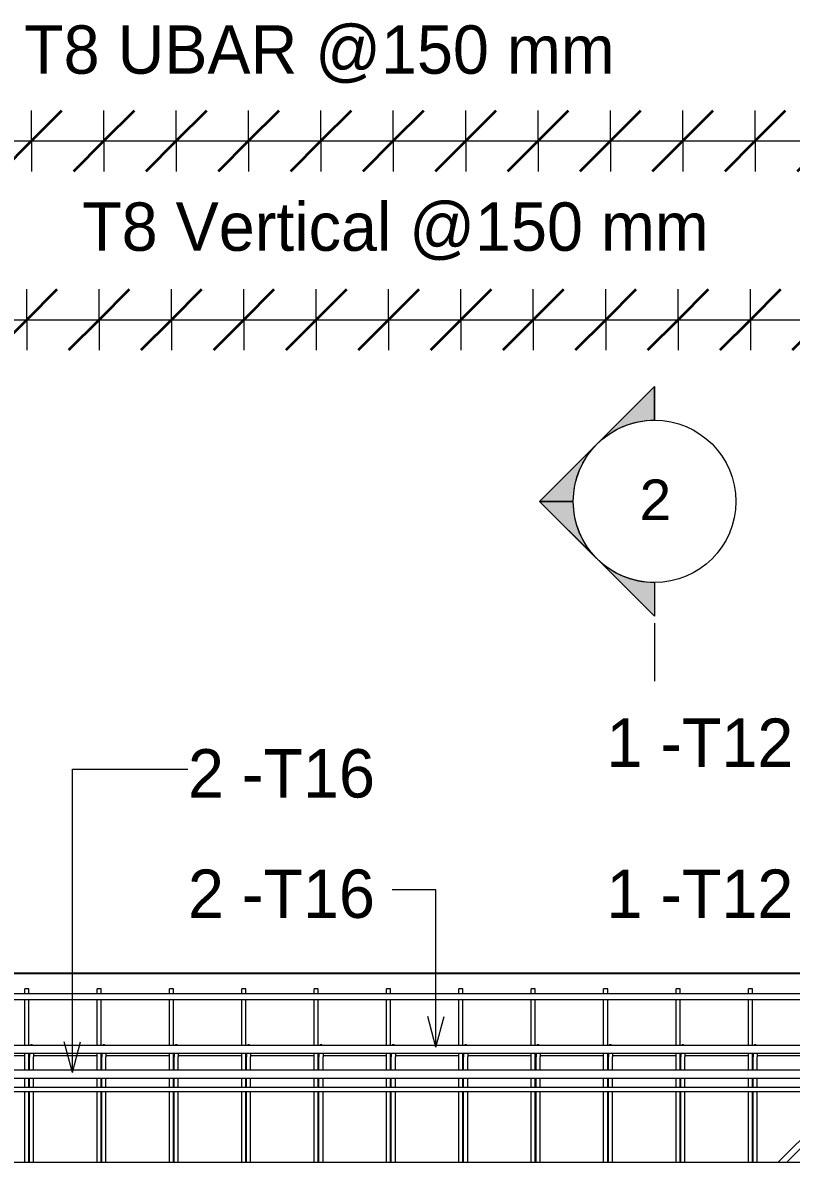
# Model space of a CAD drawing. Header units: millimetres. Extents: x -31655 to -5862, y 2843 to 78926.
# Drawn here: x -29046 to -27533, y 5278 to 7523 of the extents above; entities that cross this region are included whole.
import ezdxf

# ---------------------------------------------------------------- set-up
doc = ezdxf.new("R2010")
doc.units = ezdxf.units.MM
for name, color, linetype, lineweight in [('A-ANNO-DIMS', 211, 'Continuous', 9), ('A-ANNO-DIMS-40', 211, 'Continuous', 9), ('A-WALL', 113, 'Continuous', 25), ('G-ANNO-SYMB', 111, 'Continuous', 9), ('S-RBAR', 171, 'Continuous', 18), ('S-RBAR-IDEN', 171, 'Continuous', 9)]:
    doc.layers.add(name, color=color, linetype=linetype, lineweight=lineweight)
doc.styles.add('Arial', font='arial.ttf', dxfattribs={"height": 80})
doc.styles.add('Nirmala UI', font='Nirmala.ttf', dxfattribs={"height": 95.25})
doc.dimstyles.new('Arc_Length_-_2_5mm_Arial', dxfattribs={"dimscale": 304.8, "dimtxt": 100.546939, "dimasz": 0.393701, "dimexe": 0.19685, "dimexo": 0.0625, "dimgap": 0.229659, "dimtad": 1, "dimdec": 0, "dimzin": 0, "dimdsep": 46, "dimtxsty": 'Nirmala UI', "dimblk1": 'OBLIQUE', "dimblk2": 'OBLIQUE', "dimsah": 1, "dimcen": 0.09, "dimdle": 0.19685, "dimazin": 0, "dimtfac": 1, "dimtdec": 4, "dimtix": 1, "dimtmove": 0, "dimatfit": 3, "dimfxl": 0.19685, "dimfxlon": 1, "dimtvp": 1, "dimtolj": 1, "dimtzin": 0, "dimarcsym": 2})

# ---------------------------------------------------------------- blocks, each defined once
blk = doc.blocks.new('DIMBLOCK68-Elevation Front')
at = {"layer": 'A-ANNO-DIMS-40', "lineweight": 35}
for p, q in [((-29180.5, 6937.9), (-29120.5, 6997.9)), ((-29038, 6937.9), (-28978, 6997.9)), ((-29180.5, 6937.9), (-29240.5, 6877.9)), ((-29038, 6937.9), (-29098, 6877.9))]:
    blk.add_line(p, q, dxfattribs=at)
at = {"layer": 'A-ANNO-DIMS-40'}
for p, q in [((-29180.5, 6937.9), (-29180.5, 6997.9)), ((-29038, 6937.9), (-29038, 6997.9)), ((-29180.5, 6937.9), (-29038, 6937.9)), ((-29180.5, 6937.9), (-29180.5, 6877.9)), ((-29038, 6937.9), (-29038, 6877.9))]:
    blk.add_line(p, q, dxfattribs=at)
blk = doc.blocks.new('_Oblique')
at = {"color": 0, "linetype": 'ByBlock', "lineweight": -2}
blk.add_line((-0.5, -0.5), (0.5, 0.5), dxfattribs=at)
blk = doc.blocks.new('DIMBLOCK69-Elevation Front')
at = {"layer": 'A-ANNO-DIMS-40', "lineweight": 35}
for p, q in [((-29038, 6937.9), (-28978, 6997.9)), ((-28895.5, 6937.9), (-28835.5, 6997.9)), ((-29038, 6937.9), (-29098, 6877.9)), ((-28895.5, 6937.9), (-28955.5, 6877.9))]:
    blk.add_line(p, q, dxfattribs=at)
at = {"layer": 'A-ANNO-DIMS-40'}
for p, q in [((-29038, 6937.9), (-29038, 6997.9)), ((-28895.5, 6937.9), (-28895.5, 6997.9)), ((-29038, 6937.9), (-28895.5, 6937.9)), ((-29038, 6937.9), (-29038, 6877.9)), ((-28895.5, 6937.9), (-28895.5, 6877.9))]:
    blk.add_line(p, q, dxfattribs=at)
blk = doc.blocks.new('DIMBLOCK70-Elevation Front')
at = {"layer": 'A-ANNO-DIMS-40', "lineweight": 35}
for p, q in [((-28895.5, 6937.9), (-28835.5, 6997.9)), ((-28753.1, 6937.9), (-28693.1, 6997.9)), ((-28895.5, 6937.9), (-28955.5, 6877.9)), ((-28753.1, 6937.9), (-28813.1, 6877.9))]:
    blk.add_line(p, q, dxfattribs=at)
at = {"layer": 'A-ANNO-DIMS-40'}
for p, q in [((-28895.5, 6937.9), (-28895.5, 6997.9)), ((-28753.1, 6937.9), (-28753.1, 6997.9)), ((-28895.5, 6937.9), (-28753.1, 6937.9)), ((-28895.5, 6937.9), (-28895.5, 6877.9)), ((-28753.1, 6937.9), (-28753.1, 6877.9))]:
    blk.add_line(p, q, dxfattribs=at)
blk = doc.blocks.new('DIMBLOCK71-Elevation Front')
at = {"layer": 'A-ANNO-DIMS-40', "lineweight": 35}
for p, q in [((-28753.1, 6937.9), (-28693.1, 6997.9)), ((-28610.6, 6937.9), (-28550.6, 6997.9)), ((-28753.1, 6937.9), (-28813.1, 6877.9)), ((-28610.6, 6937.9), (-28670.6, 6877.9))]:
    blk.add_line(p, q, dxfattribs=at)
at = {"layer": 'A-ANNO-DIMS-40'}
for p, q in [((-28753.1, 6937.9), (-28753.1, 6997.9)), ((-28610.6, 6937.9), (-28610.6, 6997.9)), ((-28753.1, 6937.9), (-28610.6, 6937.9)), ((-28753.1, 6937.9), (-28753.1, 6877.9)), ((-28610.6, 6937.9), (-28610.6, 6877.9))]:
    blk.add_line(p, q, dxfattribs=at)
blk = doc.blocks.new('DIMBLOCK72-Elevation Front')
at = {"layer": 'A-ANNO-DIMS-40', "lineweight": 35}
for p, q in [((-28610.6, 6937.9), (-28550.6, 6997.9)), ((-28468.1, 6937.9), (-28408.1, 6997.9)), ((-28610.6, 6937.9), (-28670.6, 6877.9)), ((-28468.1, 6937.9), (-28528.1, 6877.9))]:
    blk.add_line(p, q, dxfattribs=at)
at = {"layer": 'A-ANNO-DIMS-40'}
for p, q in [((-28610.6, 6937.9), (-28610.6, 6997.9)), ((-28468.1, 6937.9), (-28468.1, 6997.9)), ((-28610.6, 6937.9), (-28468.1, 6937.9)), ((-28610.6, 6937.9), (-28610.6, 6877.9)), ((-28468.1, 6937.9), (-28468.1, 6877.9))]:
    blk.add_line(p, q, dxfattribs=at)
blk = doc.blocks.new('DIMBLOCK73-Elevation Front')
at = {"layer": 'A-ANNO-DIMS-40', "lineweight": 35}
for p, q in [((-28468.1, 6937.9), (-28408.1, 6997.9)), ((-28325.6, 6937.9), (-28265.6, 6997.9)), ((-28468.1, 6937.9), (-28528.1, 6877.9)), ((-28325.6, 6937.9), (-28385.6, 6877.9))]:
    blk.add_line(p, q, dxfattribs=at)
at = {"layer": 'A-ANNO-DIMS-40'}
for p, q in [((-28468.1, 6937.9), (-28468.1, 6997.9)), ((-28325.6, 6937.9), (-28325.6, 6997.9)), ((-28468.1, 6937.9), (-28325.6, 6937.9)), ((-28468.1, 6937.9), (-28468.1, 6877.9)), ((-28325.6, 6937.9), (-28325.6, 6877.9))]:
    blk.add_line(p, q, dxfattribs=at)
blk = doc.blocks.new('DIMBLOCK74-Elevation Front')
at = {"layer": 'A-ANNO-DIMS-40', "lineweight": 35}
for p, q in [((-28325.6, 6937.9), (-28265.6, 6997.9)), ((-28183.2, 6937.9), (-28123.2, 6997.9)), ((-28325.6, 6937.9), (-28385.6, 6877.9)), ((-28183.2, 6937.9), (-28243.2, 6877.9))]:
    blk.add_line(p, q, dxfattribs=at)
at = {"layer": 'A-ANNO-DIMS-40'}
for p, q in [((-28325.6, 6937.9), (-28325.6, 6997.9)), ((-28183.2, 6937.9), (-28183.2, 6997.9)), ((-28325.6, 6937.9), (-28183.2, 6937.9)), ((-28325.6, 6937.9), (-28325.6, 6877.9)), ((-28183.2, 6937.9), (-28183.2, 6877.9))]:
    blk.add_line(p, q, dxfattribs=at)
blk = doc.blocks.new('DIMBLOCK75-Elevation Front')
at = {"layer": 'A-ANNO-DIMS-40', "lineweight": 35}
for p, q in [((-28183.2, 6937.9), (-28123.2, 6997.9)), ((-28040.7, 6937.9), (-27980.7, 6997.9)), ((-28183.2, 6937.9), (-28243.2, 6877.9)), ((-28040.7, 6937.9), (-28100.7, 6877.9))]:
    blk.add_line(p, q, dxfattribs=at)
at = {"layer": 'A-ANNO-DIMS-40'}
for p, q in [((-28183.2, 6937.9), (-28183.2, 6997.9)), ((-28040.7, 6937.9), (-28040.7, 6997.9)), ((-28183.2, 6937.9), (-28040.7, 6937.9)), ((-28183.2, 6937.9), (-28183.2, 6877.9)), ((-28040.7, 6937.9), (-28040.7, 6877.9))]:
    blk.add_line(p, q, dxfattribs=at)
blk = doc.blocks.new('DIMBLOCK76-Elevation Front')
at = {"layer": 'A-ANNO-DIMS-40', "lineweight": 35}
for p, q in [((-28040.7, 6937.9), (-27980.7, 6997.9)), ((-27898.2, 6937.9), (-27838.2, 6997.9)), ((-28040.7, 6937.9), (-28100.7, 6877.9)), ((-27898.2, 6937.9), (-27958.2, 6877.9))]:
    blk.add_line(p, q, dxfattribs=at)
at = {"layer": 'A-ANNO-DIMS-40'}
for p, q in [((-28040.7, 6937.9), (-28040.7, 6997.9)), ((-27898.2, 6937.9), (-27898.2, 6997.9)), ((-28040.7, 6937.9), (-27898.2, 6937.9)), ((-28040.7, 6937.9), (-28040.7, 6877.9)), ((-27898.2, 6937.9), (-27898.2, 6877.9))]:
    blk.add_line(p, q, dxfattribs=at)
blk = doc.blocks.new('DIMBLOCK77-Elevation Front')
at = {"layer": 'A-ANNO-DIMS-40', "lineweight": 35}
for p, q in [((-27898.2, 6937.9), (-27838.2, 6997.9)), ((-27755.7, 6937.9), (-27695.7, 6997.9)), ((-27898.2, 6937.9), (-27958.2, 6877.9)), ((-27755.7, 6937.9), (-27815.7, 6877.9))]:
    blk.add_line(p, q, dxfattribs=at)
at = {"layer": 'A-ANNO-DIMS-40'}
for p, q in [((-27898.2, 6937.9), (-27898.2, 6997.9)), ((-27755.7, 6937.9), (-27755.7, 6997.9)), ((-27898.2, 6937.9), (-27755.7, 6937.9)), ((-27898.2, 6937.9), (-27898.2, 6877.9)), ((-27755.7, 6937.9), (-27755.7, 6877.9))]:
    blk.add_line(p, q, dxfattribs=at)
blk = doc.blocks.new('DIMBLOCK78-Elevation Front')
at = {"layer": 'A-ANNO-DIMS-40', "lineweight": 35}
for p, q in [((-27755.7, 6937.9), (-27695.7, 6997.9)), ((-27613.3, 6937.9), (-27553.3, 6997.9)), ((-27755.7, 6937.9), (-27815.7, 6877.9)), ((-27613.3, 6937.9), (-27673.3, 6877.9))]:
    blk.add_line(p, q, dxfattribs=at)
at = {"layer": 'A-ANNO-DIMS-40'}
for p, q in [((-27755.7, 6937.9), (-27755.7, 6997.9)), ((-27613.3, 6937.9), (-27613.3, 6997.9)), ((-27755.7, 6937.9), (-27613.3, 6937.9)), ((-27755.7, 6937.9), (-27755.7, 6877.9)), ((-27613.3, 6937.9), (-27613.3, 6877.9))]:
    blk.add_line(p, q, dxfattribs=at)
blk = doc.blocks.new('DIMBLOCK79-Elevation Front')
at = {"layer": 'A-ANNO-DIMS-40', "lineweight": 35}
for p, q in [((-27613.3, 6937.9), (-27553.3, 6997.9)), ((-27470.8, 6937.9), (-27410.8, 6997.9)), ((-27613.3, 6937.9), (-27673.3, 6877.9)), ((-27470.8, 6937.9), (-27530.8, 6877.9))]:
    blk.add_line(p, q, dxfattribs=at)
at = {"layer": 'A-ANNO-DIMS-40'}
for p, q in [((-27613.3, 6937.9), (-27613.3, 6997.9)), ((-27470.8, 6937.9), (-27470.8, 6997.9)), ((-27613.3, 6937.9), (-27470.8, 6937.9)), ((-27613.3, 6937.9), (-27613.3, 6877.9)), ((-27470.8, 6937.9), (-27470.8, 6877.9))]:
    blk.add_line(p, q, dxfattribs=at)
blk = doc.blocks.new('DIMBLOCK82-Elevation Front')
at = {"layer": 'A-ANNO-DIMS-40', "lineweight": 35}
for p, q in [((-29750.4, 6937.9), (-29690.4, 6997.9)), ((-29607.9, 6937.9), (-29547.9, 6997.9)), ((-29465.4, 6937.9), (-29405.4, 6997.9)), ((-29323, 6937.9), (-29263, 6997.9)), ((-29180.5, 6937.9), (-29120.5, 6997.9)), ((-29038, 6937.9), (-28978, 6997.9)), ((-28895.5, 6937.9), (-28835.5, 6997.9)), ((-28753.1, 6937.9), (-28693.1, 6997.9)), ((-28610.6, 6937.9), (-28550.6, 6997.9)), ((-28468.1, 6937.9), (-28408.1, 6997.9)), ((-28325.6, 6937.9), (-28265.6, 6997.9)), ((-28183.2, 6937.9), (-28123.2, 6997.9)), ((-28040.7, 6937.9), (-27980.7, 6997.9)), ((-27898.2, 6937.9), (-27838.2, 6997.9)), ((-27755.7, 6937.9), (-27695.7, 6997.9)), ((-27613.3, 6937.9), (-27553.3, 6997.9)), ((-27470.8, 6937.9), (-27410.8, 6997.9)), ((-27328.3, 6937.9), (-27268.3, 6997.9)), ((-27185.8, 6937.9), (-27125.8, 6997.9)), ((-29750.4, 6937.9), (-29810.4, 6877.9)), ((-29607.9, 6937.9), (-29667.9, 6877.9)), ((-29465.4, 6937.9), (-29525.4, 6877.9)), ((-29323, 6937.9), (-29383, 6877.9)), ((-29180.5, 6937.9), (-29240.5, 6877.9)), ((-29038, 6937.9), (-29098, 6877.9)), ((-28895.5, 6937.9), (-28955.5, 6877.9)), ((-28753.1, 6937.9), (-28813.1, 6877.9)), ((-28610.6, 6937.9), (-28670.6, 6877.9)), ((-28468.1, 6937.9), (-28528.1, 6877.9)), ((-28325.6, 6937.9), (-28385.6, 6877.9)), ((-28183.2, 6937.9), (-28243.2, 6877.9)), ((-28040.7, 6937.9), (-28100.7, 6877.9)), ((-27898.2, 6937.9), (-27958.2, 6877.9)), ((-27755.7, 6937.9), (-27815.7, 6877.9)), ((-27613.3, 6937.9), (-27673.3, 6877.9)), ((-27470.8, 6937.9), (-27530.8, 6877.9)), ((-27328.3, 6937.9), (-27388.3, 6877.9)), ((-27185.8, 6937.9), (-27245.8, 6877.9))]:
    blk.add_line(p, q, dxfattribs=at)
at = {"layer": 'A-ANNO-DIMS-40'}
for p, q in [((-29750.4, 6937.9), (-29750.4, 6997.9)), ((-29607.9, 6937.9), (-29607.9, 6997.9)), ((-29465.4, 6937.9), (-29465.4, 6997.9)), ((-29323, 6937.9), (-29323, 6997.9)), ((-29180.5, 6937.9), (-29180.5, 6997.9)), ((-29038, 6937.9), (-29038, 6997.9)), ((-28895.5, 6937.9), (-28895.5, 6997.9)), ((-28753.1, 6937.9), (-28753.1, 6997.9)), ((-28610.6, 6937.9), (-28610.6, 6997.9)), ((-28468.1, 6937.9), (-28468.1, 6997.9)), ((-28325.6, 6937.9), (-28325.6, 6997.9)), ((-28183.2, 6937.9), (-28183.2, 6997.9)), ((-28040.7, 6937.9), (-28040.7, 6997.9)), ((-27898.2, 6937.9), (-27898.2, 6997.9)), ((-27755.7, 6937.9), (-27755.7, 6997.9)), ((-27613.3, 6937.9), (-27613.3, 6997.9)), ((-27470.8, 6937.9), (-27470.8, 6997.9)), ((-27328.3, 6937.9), (-27328.3, 6997.9)), ((-27185.8, 6937.9), (-27185.8, 6997.9)), ((-29810.4, 6937.9), (-27125.8, 6937.9)), ((-29810.4, 6937.9), (-29607.9, 6937.9)), ((-29750.4, 6937.9), (-29750.4, 6877.9)), ((-29607.9, 6937.9), (-29465.4, 6937.9)), ((-29607.9, 6937.9), (-29607.9, 6877.9)), ((-29465.4, 6937.9), (-29323, 6937.9)), ((-29465.4, 6937.9), (-29465.4, 6877.9)), ((-29323, 6937.9), (-29180.5, 6937.9)), ((-29323, 6937.9), (-29323, 6877.9)), ((-29180.5, 6937.9), (-29038, 6937.9)), ((-29180.5, 6937.9), (-29180.5, 6877.9)), ((-29038, 6937.9), (-28895.5, 6937.9)), ((-29038, 6937.9), (-29038, 6877.9)), ((-28895.5, 6937.9), (-28753.1, 6937.9)), ((-28895.5, 6937.9), (-28895.5, 6877.9)), ((-28753.1, 6937.9), (-28610.6, 6937.9)), ((-28753.1, 6937.9), (-28753.1, 6877.9)), ((-28610.6, 6937.9), (-28468.1, 6937.9)), ((-28610.6, 6937.9), (-28610.6, 6877.9)), ((-28468.1, 6937.9), (-28325.6, 6937.9)), ((-28468.1, 6937.9), (-28468.1, 6877.9)), ((-28325.6, 6937.9), (-28183.2, 6937.9)), ((-28325.6, 6937.9), (-28325.6, 6877.9)), ((-28183.2, 6937.9), (-28040.7, 6937.9)), ((-28183.2, 6937.9), (-28183.2, 6877.9)), ((-28040.7, 6937.9), (-27898.2, 6937.9)), ((-28040.7, 6937.9), (-28040.7, 6877.9)), ((-27898.2, 6937.9), (-27755.7, 6937.9)), ((-27898.2, 6937.9), (-27898.2, 6877.9)), ((-27755.7, 6937.9), (-27613.3, 6937.9)), ((-27755.7, 6937.9), (-27755.7, 6877.9)), ((-27613.3, 6937.9), (-27470.8, 6937.9)), ((-27613.3, 6937.9), (-27613.3, 6877.9)), ((-27470.8, 6937.9), (-27328.3, 6937.9)), ((-27470.8, 6937.9), (-27470.8, 6877.9)), ((-27328.3, 6937.9), (-27125.8, 6937.9)), ((-27328.3, 6937.9), (-27328.3, 6877.9)), ((-27185.8, 6937.9), (-27185.8, 6877.9))]:
    blk.add_line(p, q, dxfattribs=at)
blk = doc.blocks.new('_None')
blk = doc.blocks.new('DIMBLOCK107-Elevation Front')
at = {"layer": 'A-ANNO-DIMS-40', "lineweight": 35}
for p, q in [((-29171, 7290), (-29111, 7350)), ((-29028.6, 7290), (-28968.6, 7350)), ((-29171, 7290), (-29231, 7230)), ((-29028.6, 7290), (-29088.6, 7230))]:
    blk.add_line(p, q, dxfattribs=at)
at = {"layer": 'A-ANNO-DIMS-40'}
for p, q in [((-29171, 7290), (-29171, 7350)), ((-29028.6, 7290), (-29028.6, 7350)), ((-29171, 7290), (-29028.6, 7290)), ((-29171, 7290), (-29171, 7230)), ((-29028.6, 7290), (-29028.6, 7230))]:
    blk.add_line(p, q, dxfattribs=at)
blk = doc.blocks.new('DIMBLOCK108-Elevation Front')
at = {"layer": 'A-ANNO-DIMS-40', "lineweight": 35}
for p, q in [((-29028.6, 7290), (-28968.6, 7350)), ((-28886.1, 7290), (-28826.1, 7350)), ((-29028.6, 7290), (-29088.6, 7230)), ((-28886.1, 7290), (-28946.1, 7230))]:
    blk.add_line(p, q, dxfattribs=at)
at = {"layer": 'A-ANNO-DIMS-40'}
for p, q in [((-29028.6, 7290), (-29028.6, 7350)), ((-28886.1, 7290), (-28886.1, 7350)), ((-29028.6, 7290), (-28886.1, 7290)), ((-29028.6, 7290), (-29028.6, 7230)), ((-28886.1, 7290), (-28886.1, 7230))]:
    blk.add_line(p, q, dxfattribs=at)
blk = doc.blocks.new('DIMBLOCK109-Elevation Front')
at = {"layer": 'A-ANNO-DIMS-40', "lineweight": 35}
for p, q in [((-28886.1, 7290), (-28826.1, 7350)), ((-28743.6, 7290), (-28683.6, 7350)), ((-28886.1, 7290), (-28946.1, 7230)), ((-28743.6, 7290), (-28803.6, 7230))]:
    blk.add_line(p, q, dxfattribs=at)
at = {"layer": 'A-ANNO-DIMS-40'}
for p, q in [((-28886.1, 7290), (-28886.1, 7350)), ((-28743.6, 7290), (-28743.6, 7350)), ((-28886.1, 7290), (-28743.6, 7290)), ((-28886.1, 7290), (-28886.1, 7230)), ((-28743.6, 7290), (-28743.6, 7230))]:
    blk.add_line(p, q, dxfattribs=at)
blk = doc.blocks.new('DIMBLOCK110-Elevation Front')
at = {"layer": 'A-ANNO-DIMS-40', "lineweight": 35}
for p, q in [((-28743.6, 7290), (-28683.6, 7350)), ((-28601.2, 7290), (-28541.2, 7350)), ((-28743.6, 7290), (-28803.6, 7230)), ((-28601.2, 7290), (-28661.2, 7230))]:
    blk.add_line(p, q, dxfattribs=at)
at = {"layer": 'A-ANNO-DIMS-40'}
for p, q in [((-28743.6, 7290), (-28743.6, 7350)), ((-28601.2, 7290), (-28601.2, 7350)), ((-28743.6, 7290), (-28601.2, 7290)), ((-28743.6, 7290), (-28743.6, 7230)), ((-28601.2, 7290), (-28601.2, 7230))]:
    blk.add_line(p, q, dxfattribs=at)
blk = doc.blocks.new('DIMBLOCK111-Elevation Front')
at = {"layer": 'A-ANNO-DIMS-40', "lineweight": 35}
for p, q in [((-28601.2, 7290), (-28541.2, 7350)), ((-28458.7, 7290), (-28398.7, 7350)), ((-28601.2, 7290), (-28661.2, 7230)), ((-28458.7, 7290), (-28518.7, 7230))]:
    blk.add_line(p, q, dxfattribs=at)
at = {"layer": 'A-ANNO-DIMS-40'}
for p, q in [((-28601.2, 7290), (-28601.2, 7350)), ((-28458.7, 7290), (-28458.7, 7350)), ((-28601.2, 7290), (-28458.7, 7290)), ((-28601.2, 7290), (-28601.2, 7230)), ((-28458.7, 7290), (-28458.7, 7230))]:
    blk.add_line(p, q, dxfattribs=at)
blk = doc.blocks.new('DIMBLOCK112-Elevation Front')
at = {"layer": 'A-ANNO-DIMS-40', "lineweight": 35}
for p, q in [((-28458.7, 7290), (-28398.7, 7350)), ((-28316.3, 7290), (-28256.3, 7350)), ((-28458.7, 7290), (-28518.7, 7230)), ((-28316.3, 7290), (-28376.3, 7230))]:
    blk.add_line(p, q, dxfattribs=at)
at = {"layer": 'A-ANNO-DIMS-40'}
for p, q in [((-28458.7, 7290), (-28458.7, 7350)), ((-28316.3, 7290), (-28316.3, 7350)), ((-28458.7, 7290), (-28316.3, 7290)), ((-28458.7, 7290), (-28458.7, 7230)), ((-28316.3, 7290), (-28316.3, 7230))]:
    blk.add_line(p, q, dxfattribs=at)
blk = doc.blocks.new('DIMBLOCK113-Elevation Front')
at = {"layer": 'A-ANNO-DIMS-40', "lineweight": 35}
for p, q in [((-28316.3, 7290), (-28256.3, 7350)), ((-28173.8, 7290), (-28113.8, 7350)), ((-28316.3, 7290), (-28376.3, 7230)), ((-28173.8, 7290), (-28233.8, 7230))]:
    blk.add_line(p, q, dxfattribs=at)
at = {"layer": 'A-ANNO-DIMS-40'}
for p, q in [((-28316.3, 7290), (-28316.3, 7350)), ((-28173.8, 7290), (-28173.8, 7350)), ((-28316.3, 7290), (-28173.8, 7290)), ((-28316.3, 7290), (-28316.3, 7230)), ((-28173.8, 7290), (-28173.8, 7230))]:
    blk.add_line(p, q, dxfattribs=at)
blk = doc.blocks.new('DIMBLOCK114-Elevation Front')
at = {"layer": 'A-ANNO-DIMS-40', "lineweight": 35}
for p, q in [((-28173.8, 7290), (-28113.8, 7350)), ((-28031.3, 7290), (-27971.3, 7350)), ((-28173.8, 7290), (-28233.8, 7230)), ((-28031.3, 7290), (-28091.3, 7230))]:
    blk.add_line(p, q, dxfattribs=at)
at = {"layer": 'A-ANNO-DIMS-40'}
for p, q in [((-28173.8, 7290), (-28173.8, 7350)), ((-28031.3, 7290), (-28031.3, 7350)), ((-28173.8, 7290), (-28031.3, 7290)), ((-28173.8, 7290), (-28173.8, 7230)), ((-28031.3, 7290), (-28031.3, 7230))]:
    blk.add_line(p, q, dxfattribs=at)
blk = doc.blocks.new('DIMBLOCK115-Elevation Front')
at = {"layer": 'A-ANNO-DIMS-40', "lineweight": 35}
for p, q in [((-28031.3, 7290), (-27971.3, 7350)), ((-27888.9, 7290), (-27828.9, 7350)), ((-28031.3, 7290), (-28091.3, 7230)), ((-27888.9, 7290), (-27948.9, 7230))]:
    blk.add_line(p, q, dxfattribs=at)
at = {"layer": 'A-ANNO-DIMS-40'}
for p, q in [((-28031.3, 7290), (-28031.3, 7350)), ((-27888.9, 7290), (-27888.9, 7350)), ((-28031.3, 7290), (-27888.9, 7290)), ((-28031.3, 7290), (-28031.3, 7230)), ((-27888.9, 7290), (-27888.9, 7230))]:
    blk.add_line(p, q, dxfattribs=at)
blk = doc.blocks.new('DIMBLOCK116-Elevation Front')
at = {"layer": 'A-ANNO-DIMS-40', "lineweight": 35}
for p, q in [((-27888.9, 7290), (-27828.9, 7350)), ((-27746.4, 7290), (-27686.4, 7350)), ((-27888.9, 7290), (-27948.9, 7230)), ((-27746.4, 7290), (-27806.4, 7230))]:
    blk.add_line(p, q, dxfattribs=at)
at = {"layer": 'A-ANNO-DIMS-40'}
for p, q in [((-27888.9, 7290), (-27888.9, 7350)), ((-27746.4, 7290), (-27746.4, 7350)), ((-27888.9, 7290), (-27746.4, 7290)), ((-27888.9, 7290), (-27888.9, 7230)), ((-27746.4, 7290), (-27746.4, 7230))]:
    blk.add_line(p, q, dxfattribs=at)
blk = doc.blocks.new('DIMBLOCK117-Elevation Front')
at = {"layer": 'A-ANNO-DIMS-40', "lineweight": 35}
for p, q in [((-27746.4, 7290), (-27686.4, 7350)), ((-27603.9, 7290), (-27543.9, 7350)), ((-27746.4, 7290), (-27806.4, 7230)), ((-27603.9, 7290), (-27663.9, 7230))]:
    blk.add_line(p, q, dxfattribs=at)
at = {"layer": 'A-ANNO-DIMS-40'}
for p, q in [((-27746.4, 7290), (-27746.4, 7350)), ((-27603.9, 7290), (-27603.9, 7350)), ((-27746.4, 7290), (-27603.9, 7290)), ((-27746.4, 7290), (-27746.4, 7230)), ((-27603.9, 7290), (-27603.9, 7230))]:
    blk.add_line(p, q, dxfattribs=at)
blk = doc.blocks.new('DIMBLOCK118-Elevation Front')
at = {"layer": 'A-ANNO-DIMS-40', "lineweight": 35}
for p, q in [((-27603.9, 7290), (-27543.9, 7350)), ((-27461.5, 7290), (-27401.5, 7350)), ((-27603.9, 7290), (-27663.9, 7230)), ((-27461.5, 7290), (-27521.5, 7230))]:
    blk.add_line(p, q, dxfattribs=at)
at = {"layer": 'A-ANNO-DIMS-40'}
for p, q in [((-27603.9, 7290), (-27603.9, 7350)), ((-27461.5, 7290), (-27461.5, 7350)), ((-27603.9, 7290), (-27461.5, 7290)), ((-27603.9, 7290), (-27603.9, 7230)), ((-27461.5, 7290), (-27461.5, 7230))]:
    blk.add_line(p, q, dxfattribs=at)
blk = doc.blocks.new('DIMBLOCK121-Elevation Front')
at = {"layer": 'A-ANNO-DIMS-40', "lineweight": 35}
for p, q in [((-29740.9, 7290), (-29680.9, 7350)), ((-29598.4, 7290), (-29538.4, 7350)), ((-29455.9, 7290), (-29395.9, 7350)), ((-29313.5, 7290), (-29253.5, 7350)), ((-29171, 7290), (-29111, 7350)), ((-29028.6, 7290), (-28968.6, 7350)), ((-28886.1, 7290), (-28826.1, 7350)), ((-28743.6, 7290), (-28683.6, 7350)), ((-28601.2, 7290), (-28541.2, 7350)), ((-28458.7, 7290), (-28398.7, 7350)), ((-28316.3, 7290), (-28256.3, 7350)), ((-28173.8, 7290), (-28113.8, 7350)), ((-28031.3, 7290), (-27971.3, 7350)), ((-27888.9, 7290), (-27828.9, 7350)), ((-27746.4, 7290), (-27686.4, 7350)), ((-27603.9, 7290), (-27543.9, 7350)), ((-27461.5, 7290), (-27401.5, 7350)), ((-27319, 7290), (-27259, 7350)), ((-27176.6, 7290), (-27116.6, 7350)), ((-29740.9, 7290), (-29800.9, 7230)), ((-29598.4, 7290), (-29658.4, 7230)), ((-29455.9, 7290), (-29515.9, 7230)), ((-29313.5, 7290), (-29373.5, 7230)), ((-29171, 7290), (-29231, 7230)), ((-29028.6, 7290), (-29088.6, 7230)), ((-28886.1, 7290), (-28946.1, 7230)), ((-28743.6, 7290), (-28803.6, 7230)), ((-28601.2, 7290), (-28661.2, 7230)), ((-28458.7, 7290), (-28518.7, 7230)), ((-28316.3, 7290), (-28376.3, 7230)), ((-28173.8, 7290), (-28233.8, 7230)), ((-28031.3, 7290), (-28091.3, 7230)), ((-27888.9, 7290), (-27948.9, 7230)), ((-27746.4, 7290), (-27806.4, 7230)), ((-27603.9, 7290), (-27663.9, 7230)), ((-27461.5, 7290), (-27521.5, 7230)), ((-27319, 7290), (-27379, 7230)), ((-27176.6, 7290), (-27236.6, 7230))]:
    blk.add_line(p, q, dxfattribs=at)
at = {"layer": 'A-ANNO-DIMS-40'}
for p, q in [((-29740.9, 7290), (-29740.9, 7350)), ((-29598.4, 7290), (-29598.4, 7350)), ((-29455.9, 7290), (-29455.9, 7350)), ((-29313.5, 7290), (-29313.5, 7350)), ((-29171, 7290), (-29171, 7350)), ((-29028.6, 7290), (-29028.6, 7350)), ((-28886.1, 7290), (-28886.1, 7350)), ((-28743.6, 7290), (-28743.6, 7350)), ((-28601.2, 7290), (-28601.2, 7350)), ((-28458.7, 7290), (-28458.7, 7350)), ((-28316.3, 7290), (-28316.3, 7350)), ((-28173.8, 7290), (-28173.8, 7350)), ((-28031.3, 7290), (-28031.3, 7350)), ((-27888.9, 7290), (-27888.9, 7350)), ((-27746.4, 7290), (-27746.4, 7350)), ((-27603.9, 7290), (-27603.9, 7350)), ((-27461.5, 7290), (-27461.5, 7350)), ((-27319, 7290), (-27319, 7350)), ((-27176.6, 7290), (-27176.6, 7350)), ((-29800.9, 7290), (-27116.6, 7290)), ((-29800.9, 7290), (-29598.4, 7290)), ((-29740.9, 7290), (-29740.9, 7230)), ((-29598.4, 7290), (-29455.9, 7290)), ((-29598.4, 7290), (-29598.4, 7230)), ((-29455.9, 7290), (-29313.5, 7290)), ((-29455.9, 7290), (-29455.9, 7230)), ((-29313.5, 7290), (-29171, 7290)), ((-29313.5, 7290), (-29313.5, 7230)), ((-29171, 7290), (-29028.6, 7290)), ((-29171, 7290), (-29171, 7230)), ((-29028.6, 7290), (-28886.1, 7290)), ((-29028.6, 7290), (-29028.6, 7230)), ((-28886.1, 7290), (-28743.6, 7290)), ((-28886.1, 7290), (-28886.1, 7230)), ((-28743.6, 7290), (-28601.2, 7290)), ((-28743.6, 7290), (-28743.6, 7230)), ((-28601.2, 7290), (-28458.7, 7290)), ((-28601.2, 7290), (-28601.2, 7230)), ((-28458.7, 7290), (-28316.3, 7290)), ((-28458.7, 7290), (-28458.7, 7230)), ((-28316.3, 7290), (-28173.8, 7290)), ((-28316.3, 7290), (-28316.3, 7230)), ((-28173.8, 7290), (-28031.3, 7290)), ((-28173.8, 7290), (-28173.8, 7230)), ((-28031.3, 7290), (-27888.9, 7290)), ((-28031.3, 7290), (-28031.3, 7230)), ((-27888.9, 7290), (-27746.4, 7290)), ((-27888.9, 7290), (-27888.9, 7230)), ((-27746.4, 7290), (-27603.9, 7290)), ((-27746.4, 7290), (-27746.4, 7230)), ((-27603.9, 7290), (-27461.5, 7290)), ((-27603.9, 7290), (-27603.9, 7230)), ((-27461.5, 7290), (-27319, 7290)), ((-27461.5, 7290), (-27461.5, 7230)), ((-27319, 7290), (-27116.6, 7290)), ((-27319, 7290), (-27319, 7230)), ((-27176.6, 7290), (-27176.6, 7230))]:
    blk.add_line(p, q, dxfattribs=at)
blk = doc.blocks.new('Detail View - M_Section Head - Filled SHOP DWG-600895-Elevation Front')
at = {"layer": 'G-ANNO-SYMB'}
h = blk.add_hatch(color=256, dxfattribs=at)
edge = h.paths.add_edge_path()
edge.add_line((-26374.1, 6018.9), (-26307.8, 6018.9))
edge.add_arc((-26147.8, 6018.9), 160, 180, 225)
edge.add_line((-26260.9, 5905.7), (-26374.1, 6018.9))
h = blk.add_hatch(color=256, dxfattribs=at)
edge = h.paths.add_edge_path()
edge.add_line((-25921.5, 6018.9), (-26034.7, 5905.7))
edge.add_arc((-26147.8, 6018.9), 160, 315, 360)
edge.add_line((-25987.8, 6018.9), (-25921.5, 6018.9))
h = blk.add_hatch(color=256, dxfattribs=at)
edge = h.paths.add_edge_path()
edge.add_line((-26147.8, 5792.6), (-26260.9, 5905.7))
edge.add_arc((-26147.8, 6018.9), 160, 225, 270)
edge.add_line((-26147.8, 5858.9), (-26147.8, 5792.6))
h = blk.add_hatch(color=256, dxfattribs=at)
edge = h.paths.add_edge_path()
edge.add_line((-26147.8, 5792.6), (-26147.8, 5858.9))
edge.add_arc((-26147.8, 6018.9), 160, 270, 315)
edge.add_line((-26034.7, 5905.7), (-26147.8, 5792.6))
for p, q in [((-26147.8, 5792.6), (-26374.1, 6018.9)), ((-26307.8, 6018.9), (-26374.1, 6018.9)), ((-26374.1, 6018.9), (-26260.9, 5905.7)), ((-26307.8, 6018.9), (-26374.1, 6018.9)), ((-26147.8, 5792.6), (-25921.5, 6018.9)), ((-26034.7, 5905.7), (-25921.5, 6018.9)), ((-25987.8, 6018.9), (-25921.5, 6018.9)), ((-25921.5, 6018.9), (-25987.8, 6018.9)), ((-26260.9, 5905.7), (-26147.8, 5792.6)), ((-26147.8, 5792.6), (-26034.7, 5905.7)), ((-26147.8, 5858.9), (-26147.8, 5792.6)), ((-26147.8, 5792.6), (-26147.8, 5858.9))]:
    blk.add_line(p, q, dxfattribs=at)
for start, end in [(0, 180), (180, 360), (180, 225), (315, 0), (225, 270), (270, 315)]:
    blk.add_arc((-26147.8, 6018.9), 160, start, end, dxfattribs=at)

msp = doc.modelspace()

# ---------------------------------------------------------------- linework, layer by layer
at = {"layer": 'A-WALL'}
msp.add_line((-27250.4, 5649.8), (-29650.4, 5649.8), dxfattribs=at)
at = {"layer": 'G-ANNO-SYMB'}
msp.add_line((-27802.1, 6340), (-27802.1, 6226), dxfattribs=at)
at = {"layer": 'S-RBAR'}
for p, q in [((-29034, 5619.7), (-29042, 5619.7)), ((-29042, 5611), (-29042, 5619.7)), ((-29034, 5611), (-29034, 5619.7)), ((-28891.5, 5619.7), (-28899.5, 5619.7)), ((-28899.5, 5611), (-28899.5, 5619.7)), ((-28891.5, 5611), (-28891.5, 5619.7)), ((-28749.1, 5619.7), (-28757.1, 5619.7)), ((-28757.1, 5611), (-28757.1, 5619.7)), ((-28749.1, 5611), (-28749.1, 5619.7)), ((-28606.6, 5619.7), (-28614.6, 5619.7)), ((-28614.6, 5611), (-28614.6, 5619.7)), ((-28606.6, 5611), (-28606.6, 5619.7)), ((-28464.1, 5619.7), (-28472.1, 5619.7)), ((-28472.1, 5611), (-28472.1, 5619.7)), ((-28464.1, 5611), (-28464.1, 5619.7)), ((-28321.6, 5619.7), (-28329.6, 5619.7)), ((-28329.6, 5611), (-28329.6, 5619.7)), ((-28321.6, 5611), (-28321.6, 5619.7)), ((-28179.2, 5619.7), (-28187.2, 5619.7)), ((-28187.2, 5611), (-28187.2, 5619.7)), ((-28179.2, 5611), (-28179.2, 5619.7)), ((-28036.7, 5619.7), (-28044.7, 5619.7)), ((-28044.7, 5611), (-28044.7, 5619.7)), ((-28036.7, 5611), (-28036.7, 5619.7)), ((-27894.2, 5619.7), (-27902.2, 5619.7)), ((-27902.2, 5611), (-27902.2, 5619.7)), ((-27894.2, 5611), (-27894.2, 5619.7)), ((-27751.7, 5619.7), (-27759.7, 5619.7)), ((-27759.7, 5611), (-27759.7, 5619.7)), ((-27751.7, 5611), (-27751.7, 5619.7)), ((-27609.3, 5619.7), (-27617.3, 5619.7)), ((-27617.3, 5611), (-27617.3, 5619.7)), ((-27609.3, 5611), (-27609.3, 5619.7)), ((-30420.4, 5611), (-26480.4, 5611)), ((-30420.4, 5599), (-26480.4, 5599)), ((-29042, 5508.2), (-29042, 5599)), ((-29034, 5508.2), (-29034, 5599)), ((-28899.5, 5508.2), (-28899.5, 5599)), ((-28891.5, 5508.2), (-28891.5, 5599)), ((-28757.1, 5508.2), (-28757.1, 5599)), ((-28749.1, 5508.2), (-28749.1, 5599)), ((-28614.6, 5508.2), (-28614.6, 5599)), ((-28606.6, 5508.2), (-28606.6, 5599)), ((-28472.1, 5508.2), (-28472.1, 5599)), ((-28464.1, 5508.2), (-28464.1, 5599)), ((-28329.6, 5508.2), (-28329.6, 5599)), ((-28321.6, 5508.2), (-28321.6, 5599)), ((-28187.2, 5508.2), (-28187.2, 5599)), ((-28179.2, 5508.2), (-28179.2, 5599)), ((-28044.7, 5508.2), (-28044.7, 5599)), ((-28036.7, 5508.2), (-28036.7, 5599)), ((-27902.2, 5508.2), (-27902.2, 5599)), ((-27894.2, 5508.2), (-27894.2, 5599)), ((-27759.7, 5508.2), (-27759.7, 5599)), ((-27751.7, 5508.2), (-27751.7, 5599)), ((-27617.3, 5508.2), (-27617.3, 5599)), ((-27609.3, 5508.2), (-27609.3, 5599)), ((-26536.4, 5508.2), (-30364.4, 5508.2)), ((-26536.4, 5492.2), (-30364.4, 5492.2)), ((-29042, 5487.8), (-29167, 5487.8)), ((-29042, 5459.5), (-29042, 5492.2)), ((-29034, 5459.5), (-29034, 5492.2)), ((-29032.6, 5487.8), (-29034, 5487.8)), ((-29032.6, 5492.7), (-29032.6, 5485.7)), ((-29032.6, 5459.5), (-29032.6, 5485.7)), ((-29024.6, 5492.7), (-29024.6, 5485.7)), ((-28899.5, 5487.8), (-29024.6, 5487.8)), ((-29024.6, 5459.5), (-29024.6, 5485.7)), ((-28899.5, 5459.5), (-28899.5, 5492.2)), ((-28891.5, 5459.5), (-28891.5, 5492.2)), ((-28890.1, 5487.8), (-28891.5, 5487.8)), ((-28890.1, 5492.7), (-28890.1, 5485.7)), ((-28890.1, 5459.5), (-28890.1, 5485.7)), ((-28882.1, 5492.7), (-28882.1, 5485.7)), ((-28757.1, 5487.8), (-28882.1, 5487.8)), ((-28882.1, 5459.5), (-28882.1, 5485.7)), ((-28757.1, 5459.5), (-28757.1, 5492.2)), ((-28749.1, 5459.5), (-28749.1, 5492.2)), ((-28747.6, 5487.8), (-28749.1, 5487.8)), ((-28747.6, 5492.7), (-28747.6, 5485.7)), ((-28747.6, 5459.5), (-28747.6, 5485.7)), ((-28739.6, 5492.7), (-28739.6, 5485.7)), ((-28614.6, 5487.8), (-28739.6, 5487.8)), ((-28739.6, 5459.5), (-28739.6, 5485.7)), ((-28614.6, 5459.5), (-28614.6, 5492.2)), ((-28606.6, 5459.5), (-28606.6, 5492.2)), ((-28605.2, 5487.8), (-28606.6, 5487.8)), ((-28605.2, 5492.7), (-28605.2, 5485.7)), ((-28605.2, 5459.5), (-28605.2, 5485.7)), ((-28597.2, 5492.7), (-28597.2, 5485.7)), ((-28472.1, 5487.8), (-28597.2, 5487.8)), ((-28597.2, 5459.5), (-28597.2, 5485.7)), ((-28472.1, 5459.5), (-28472.1, 5492.2)), ((-28464.1, 5459.5), (-28464.1, 5492.2)), ((-28462.7, 5487.8), (-28464.1, 5487.8)), ((-28462.7, 5492.7), (-28462.7, 5485.7)), ((-28462.7, 5459.5), (-28462.7, 5485.7)), ((-28454.7, 5492.7), (-28454.7, 5485.7)), ((-28329.6, 5487.8), (-28454.7, 5487.8)), ((-28454.7, 5459.5), (-28454.7, 5485.7)), ((-28329.6, 5459.5), (-28329.6, 5492.2)), ((-28321.6, 5459.5), (-28321.6, 5492.2)), ((-28320.3, 5487.8), (-28321.6, 5487.8)), ((-28320.3, 5492.7), (-28320.3, 5485.7)), ((-28320.3, 5459.5), (-28320.3, 5485.7)), ((-28312.3, 5492.7), (-28312.3, 5485.7)), ((-28187.2, 5487.8), (-28312.3, 5487.8)), ((-28312.3, 5459.5), (-28312.3, 5485.7)), ((-28187.2, 5459.5), (-28187.2, 5492.2)), ((-28179.2, 5459.5), (-28179.2, 5492.2)), ((-28177.8, 5487.8), (-28179.2, 5487.8)), ((-28177.8, 5492.7), (-28177.8, 5485.7)), ((-28177.8, 5459.5), (-28177.8, 5485.7)), ((-28169.8, 5492.7), (-28169.8, 5485.7)), ((-28044.7, 5487.8), (-28169.8, 5487.8)), ((-28169.8, 5459.5), (-28169.8, 5485.7)), ((-28044.7, 5459.5), (-28044.7, 5492.2)), ((-28036.7, 5459.5), (-28036.7, 5492.2)), ((-28035.3, 5487.8), (-28036.7, 5487.8)), ((-28035.3, 5492.7), (-28035.3, 5485.7)), ((-28035.3, 5459.5), (-28035.3, 5485.7)), ((-28027.3, 5492.7), (-28027.3, 5485.7)), ((-27902.2, 5487.8), (-28027.3, 5487.8)), ((-28027.3, 5459.5), (-28027.3, 5485.7)), ((-27902.2, 5459.5), (-27902.2, 5492.2)), ((-27894.2, 5459.5), (-27894.2, 5492.2)), ((-27892.9, 5487.8), (-27894.2, 5487.8)), ((-27892.9, 5492.7), (-27892.9, 5485.7)), ((-27892.9, 5459.5), (-27892.9, 5485.7)), ((-27884.9, 5492.7), (-27884.9, 5485.7)), ((-27759.7, 5487.8), (-27884.9, 5487.8)), ((-27884.9, 5459.5), (-27884.9, 5485.7)), ((-27759.7, 5459.5), (-27759.7, 5492.2)), ((-27751.7, 5459.5), (-27751.7, 5492.2)), ((-27750.7, 5487.8), (-27751.7, 5487.8)), ((-27750.4, 5492.7), (-27750.4, 5485.7)), ((-27750.4, 5459.5), (-27750.4, 5485.7)), ((-27742.4, 5492.7), (-27742.4, 5485.7)), ((-27617.3, 5487.8), (-27742.4, 5487.8)), ((-27742.4, 5459.5), (-27742.4, 5485.7)), ((-27617.3, 5459.5), (-27617.3, 5492.2)), ((-27609.3, 5459.5), (-27609.3, 5492.2)), ((-27607.9, 5487.8), (-27609.3, 5487.8)), ((-27607.9, 5492.7), (-27607.9, 5485.7)), ((-27607.9, 5459.5), (-27607.9, 5485.7)), ((-27599.9, 5492.7), (-27599.9, 5485.7)), ((-27474.8, 5487.8), (-27599.9, 5487.8)), ((-27599.9, 5459.5), (-27599.9, 5485.7)), ((-26480.4, 5459.5), (-30420.4, 5459.5)), ((-26480.4, 5443.5), (-30420.4, 5443.5)), ((-29042, 5425.9), (-29042, 5443.5)), ((-29034, 5425.9), (-29034, 5443.5)), ((-29032.6, 5425.9), (-29032.6, 5443.5)), ((-29024.6, 5425.9), (-29024.6, 5443.5)), ((-28899.5, 5425.9), (-28899.5, 5443.5)), ((-28891.5, 5425.9), (-28891.5, 5443.5)), ((-28890.1, 5425.9), (-28890.1, 5443.5)), ((-28882.1, 5425.9), (-28882.1, 5443.5)), ((-28757.1, 5425.9), (-28757.1, 5443.5)), ((-28749.1, 5425.9), (-28749.1, 5443.5)), ((-28747.6, 5425.9), (-28747.6, 5443.5)), ((-28739.6, 5425.9), (-28739.6, 5443.5)), ((-28614.6, 5425.9), (-28614.6, 5443.5)), ((-28606.6, 5425.9), (-28606.6, 5443.5)), ((-28605.2, 5425.9), (-28605.2, 5443.5)), ((-28597.2, 5425.9), (-28597.2, 5443.5)), ((-28472.1, 5425.9), (-28472.1, 5443.5)), ((-28464.1, 5425.9), (-28464.1, 5443.5)), ((-28462.7, 5425.9), (-28462.7, 5443.5)), ((-28454.7, 5425.9), (-28454.7, 5443.5)), ((-28329.6, 5425.9), (-28329.6, 5443.5)), ((-28321.6, 5425.9), (-28321.6, 5443.5)), ((-28320.3, 5425.9), (-28320.3, 5443.5)), ((-28312.3, 5425.9), (-28312.3, 5443.5)), ((-28187.2, 5425.9), (-28187.2, 5443.5)), ((-28179.2, 5425.9), (-28179.2, 5443.5)), ((-28177.8, 5425.9), (-28177.8, 5443.5)), ((-28169.8, 5425.9), (-28169.8, 5443.5)), ((-28044.7, 5425.9), (-28044.7, 5443.5)), ((-28036.7, 5425.9), (-28036.7, 5443.5)), ((-28035.3, 5425.9), (-28035.3, 5443.5)), ((-28027.3, 5425.9), (-28027.3, 5443.5)), ((-27902.2, 5425.9), (-27902.2, 5443.5)), ((-27894.2, 5425.9), (-27894.2, 5443.5)), ((-27892.9, 5425.9), (-27892.9, 5443.5)), ((-27884.9, 5425.9), (-27884.9, 5443.5)), ((-27759.7, 5425.9), (-27759.7, 5443.5)), ((-27751.7, 5425.9), (-27751.7, 5443.5)), ((-27750.4, 5425.9), (-27750.4, 5443.5)), ((-27742.4, 5425.9), (-27742.4, 5443.5)), ((-27617.3, 5425.9), (-27617.3, 5443.5)), ((-27609.3, 5425.9), (-27609.3, 5443.5)), ((-27607.9, 5425.9), (-27607.9, 5443.5)), ((-27599.9, 5425.9), (-27599.9, 5443.5)), ((-30396.4, 5425.9), (-26504.4, 5425.9)), ((-30396.4, 5417.9), (-26504.4, 5417.9)), ((-29042, 5278.4), (-29042, 5417.9)), ((-29034, 5278.4), (-29034, 5417.9)), ((-29032.6, 5278.4), (-29032.6, 5417.9)), ((-29024.6, 5278.4), (-29024.6, 5417.9)), ((-28899.5, 5278.4), (-28899.5, 5417.9)), ((-28891.5, 5278.4), (-28891.5, 5417.9)), ((-28890.1, 5278.4), (-28890.1, 5417.9)), ((-28882.1, 5278.4), (-28882.1, 5417.9)), ((-28757.1, 5278.4), (-28757.1, 5417.9)), ((-28749.1, 5278.4), (-28749.1, 5417.9)), ((-28747.6, 5278.4), (-28747.6, 5417.9)), ((-28739.6, 5278.4), (-28739.6, 5417.9)), ((-28614.6, 5278.4), (-28614.6, 5417.9)), ((-28606.6, 5278.4), (-28606.6, 5417.9)), ((-28605.2, 5278.4), (-28605.2, 5417.9)), ((-28597.2, 5278.4), (-28597.2, 5417.9)), ((-28472.1, 5278.4), (-28472.1, 5417.9)), ((-28464.1, 5278.4), (-28464.1, 5417.9)), ((-28462.7, 5278.4), (-28462.7, 5417.9)), ((-28454.7, 5278.4), (-28454.7, 5417.9)), ((-28329.6, 5278.4), (-28329.6, 5417.9)), ((-28321.6, 5278.4), (-28321.6, 5417.9)), ((-28320.3, 5278.4), (-28320.3, 5417.9)), ((-28312.3, 5278.4), (-28312.3, 5417.9)), ((-28187.2, 5278.4), (-28187.2, 5417.9)), ((-28179.2, 5278.4), (-28179.2, 5417.9)), ((-28177.8, 5278.4), (-28177.8, 5417.9)), ((-28169.8, 5278.4), (-28169.8, 5417.9)), ((-28044.7, 5278.4), (-28044.7, 5417.9)), ((-28036.7, 5278.4), (-28036.7, 5417.9)), ((-28035.3, 5278.4), (-28035.3, 5417.9)), ((-28027.3, 5278.4), (-28027.3, 5417.9)), ((-27902.2, 5278.4), (-27902.2, 5417.9)), ((-27894.2, 5278.4), (-27894.2, 5417.9)), ((-27892.9, 5278.4), (-27892.9, 5417.9)), ((-27884.9, 5278.4), (-27884.9, 5417.9)), ((-27759.7, 5278.4), (-27759.7, 5417.9)), ((-27751.7, 5278.4), (-27751.7, 5417.9)), ((-27750.4, 5278.4), (-27750.4, 5417.9)), ((-27742.4, 5278.4), (-27742.4, 5417.9)), ((-27617.3, 5278.4), (-27617.3, 5417.9)), ((-27609.3, 5278.4), (-27609.3, 5417.9)), ((-27607.9, 5278.4), (-27607.9, 5417.9)), ((-27599.9, 5278.4), (-27599.9, 5417.9)), ((-27474.8, 5361.9), (-27558.4, 5278.4)), ((-27474.8, 5345), (-27541.4, 5278.4)), ((-30396.4, 5278.4), (-26504.4, 5278.4))]:
    msp.add_line(p, q, dxfattribs=at)
for centre, start, end in [((-29028.6, 5505.7), 45, 135), ((-29028.6, 5505.7), 105, 135), ((-29028.6, 5505.7), 45, 75), ((-28886.1, 5505.7), 45, 135), ((-28886.1, 5505.7), 105, 135), ((-28886.1, 5505.7), 45, 75), ((-28743.6, 5505.7), 45, 135), ((-28743.6, 5505.7), 105, 135), ((-28743.6, 5505.7), 45, 75), ((-28601.2, 5505.7), 45, 135), ((-28601.2, 5505.7), 105, 135), ((-28601.2, 5505.7), 45, 75), ((-28458.7, 5505.7), 45, 135), ((-28458.7, 5505.7), 105, 135), ((-28458.7, 5505.7), 45, 75), ((-28316.3, 5505.7), 45, 135), ((-28316.3, 5505.7), 105, 135), ((-28316.3, 5505.7), 45, 75), ((-28173.8, 5505.7), 45, 135), ((-28173.8, 5505.7), 105, 135), ((-28173.8, 5505.7), 45, 75), ((-28031.3, 5505.7), 45, 135), ((-28031.3, 5505.7), 105, 135), ((-28031.3, 5505.7), 45, 75), ((-27888.9, 5505.7), 45, 135), ((-27888.9, 5505.7), 105, 135), ((-27888.9, 5505.7), 45, 75), ((-27746.4, 5505.7), 45, 135), ((-27746.4, 5505.7), 105, 135), ((-27746.4, 5505.7), 45, 75), ((-27603.9, 5505.7), 45, 135), ((-27603.9, 5505.7), 105, 135), ((-27603.9, 5505.7), 45, 75)]:
    msp.add_arc(centre, 4, start, end, dxfattribs=at)
at = {"layer": 'S-RBAR-IDEN'}
for p, q in [((-28948.1, 6052.3), (-28720.6, 6052.3)), ((-28948.1, 5455.3), (-28948.1, 6052.3)), ((-28232.6, 5815.1), (-28318.3, 5815.1)), ((-28232.6, 5505.2), (-28232.6, 5815.1)), ((-28232.6, 5505.2), (-28248.6, 5565.2)), ((-28232.6, 5505.2), (-28216.5, 5565.2)), ((-28948.1, 5455.3), (-28964.2, 5515.3)), ((-28948.1, 5455.3), (-28932, 5515.3))]:
    msp.add_line(p, q, dxfattribs=at)

# ---------------------------------------------------------------- block references
at = {"layer": 'G-ANNO-SYMB', "extrusion": (0, 0, -1), "rotation": 90.00000000000038}
msp.add_blockref('Detail View - M_Section Head - Filled SHOP DWG-600895-Elevation Front', (33820.9, 32727.8), dxfattribs=at)

# ---------------------------------------------------------------- texts
at = {"layer": 'G-ANNO-SYMB', "insert": (-27831.4, 6623.1), "char_height": 80, "width": 76.962, "attachment_point": 1, "style": 'Arial'}
msp.add_mtext('2', dxfattribs=at)
at = {"layer": 'S-RBAR-IDEN', "char_height": 95.25, "attachment_point": 1, "style": 'Nirmala UI'}
for s, insert, width in [('T8 UBAR @150 mm', (-29043.2, 7517.7), 1430.21), ('T8 Vertical @150 mm', (-28928.9, 7168.9), 1558.48), ('1 -T12', (-27896.9, 6152.4), 464.979), ('2 -T16', (-28720.6, 6092), 464.979), ('2 -T16', (-28720.6, 5854.9), 464.979), ('1 -T12', (-27896.9, 5854.9), 464.979)]:
    msp.add_mtext(s, dxfattribs=dict(at, insert=insert, width=width))

# ---------------------------------------------------------------- dimensions: what is measured, and where the dimension line sits
at = {"layer": 'A-ANNO-DIMS'}
for base, p1, p2, text, override, picture, middle in [((-27176.6, 7290), (-29740.9, 7230), (-27176.6, 7230), '2564', {"dimpost": '<>', "dimblk1": 'None', "dimblk2": 'None', "dimsah": 1, "dimfxl": 2564.315068}, 'DIMBLOCK121-Elevation Front', (-28458.7, 7409.3)), ((-29028.6, 7290), (-29171, 7230), (-29028.6, 7230), ' ', {"dimpost": '<>', "dimfxl": 142.461948}, 'DIMBLOCK107-Elevation Front', (-29099.8, 7290)), ((-28886.1, 7290), (-29028.6, 7230), (-28886.1, 7230), ' ', {"dimpost": '<>', "dimfxl": 142.461948}, 'DIMBLOCK108-Elevation Front', (-28957.3, 7290)), ((-28743.6, 7290), (-28886.1, 7230), (-28743.6, 7230), ' ', {"dimpost": '<>', "dimfxl": 142.461948}, 'DIMBLOCK109-Elevation Front', (-28814.9, 7290)), ((-28601.2, 7290), (-28743.6, 7230), (-28601.2, 7230), ' ', {"dimpost": '<>', "dimfxl": 142.461948}, 'DIMBLOCK110-Elevation Front', (-28672.4, 7290)), ((-28458.7, 7290), (-28601.2, 7230), (-28458.7, 7230), ' ', {"dimpost": '<>', "dimfxl": 142.461948}, 'DIMBLOCK111-Elevation Front', (-28529.9, 7290)), ((-28316.3, 7290), (-28458.7, 7230), (-28316.3, 7230), ' ', {"dimpost": '<>', "dimfxl": 142.461948}, 'DIMBLOCK112-Elevation Front', (-28387.5, 7290)), ((-28173.8, 7290), (-28316.3, 7230), (-28173.8, 7230), ' ', {"dimpost": '<>', "dimfxl": 142.461948}, 'DIMBLOCK113-Elevation Front', (-28245, 7290)), ((-28031.3, 7290), (-28173.8, 7230), (-28031.3, 7230), ' ', {"dimpost": '<>', "dimfxl": 142.461948}, 'DIMBLOCK114-Elevation Front', (-28102.6, 7290)), ((-27888.9, 7290), (-28031.3, 7230), (-27888.9, 7230), ' ', {"dimpost": '<>', "dimfxl": 142.461948}, 'DIMBLOCK115-Elevation Front', (-27960.1, 7290)), ((-27746.4, 7290), (-27888.9, 7230), (-27746.4, 7230), ' ', {"dimpost": '<>', "dimfxl": 142.461948}, 'DIMBLOCK116-Elevation Front', (-27817.6, 7290)), ((-27603.9, 7290), (-27746.4, 7230), (-27603.9, 7230), ' ', {"dimpost": '<>', "dimfxl": 142.461948}, 'DIMBLOCK117-Elevation Front', (-27675.2, 7290)), ((-27461.5, 7290), (-27603.9, 7230), (-27461.5, 7230), ' ', {"dimpost": '<>', "dimfxl": 142.461948}, 'DIMBLOCK118-Elevation Front', (-27532.7, 7290)), ((-27185.8, 6937.9), (-29750.4, 6877.9), (-27185.8, 6877.9), '2565', {"dimpost": '<>', "dimblk1": 'None', "dimblk2": 'None', "dimsah": 1, "dimfxl": 2564.544787}, 'DIMBLOCK82-Elevation Front', (-28468.1, 7057.2)), ((-29038, 6937.9), (-29180.5, 6877.9), (-29038, 6877.9), ' ', {"dimpost": '<>', "dimfxl": 142.47471}, 'DIMBLOCK68-Elevation Front', (-29109.3, 6937.9)), ((-28895.5, 6937.9), (-29038, 6877.9), (-28895.5, 6877.9), ' ', {"dimpost": '<>', "dimfxl": 142.47471}, 'DIMBLOCK69-Elevation Front', (-28966.8, 6937.9)), ((-28753.1, 6937.9), (-28895.5, 6877.9), (-28753.1, 6877.9), ' ', {"dimpost": '<>', "dimfxl": 142.47471}, 'DIMBLOCK70-Elevation Front', (-28824.3, 6937.9)), ((-28610.6, 6937.9), (-28753.1, 6877.9), (-28610.6, 6877.9), ' ', {"dimpost": '<>', "dimfxl": 142.47471}, 'DIMBLOCK71-Elevation Front', (-28681.8, 6937.9)), ((-28468.1, 6937.9), (-28610.6, 6877.9), (-28468.1, 6877.9), ' ', {"dimpost": '<>', "dimfxl": 142.47471}, 'DIMBLOCK72-Elevation Front', (-28539.4, 6937.9)), ((-28325.6, 6937.9), (-28468.1, 6877.9), (-28325.6, 6877.9), ' ', {"dimpost": '<>', "dimfxl": 142.47471}, 'DIMBLOCK73-Elevation Front', (-28396.9, 6937.9)), ((-28183.2, 6937.9), (-28325.6, 6877.9), (-28183.2, 6877.9), ' ', {"dimpost": '<>', "dimfxl": 142.47471}, 'DIMBLOCK74-Elevation Front', (-28254.4, 6937.9)), ((-28040.7, 6937.9), (-28183.2, 6877.9), (-28040.7, 6877.9), ' ', {"dimpost": '<>', "dimfxl": 142.47471}, 'DIMBLOCK75-Elevation Front', (-28111.9, 6937.9)), ((-27898.2, 6937.9), (-28040.7, 6877.9), (-27898.2, 6877.9), ' ', {"dimpost": '<>', "dimfxl": 142.47471}, 'DIMBLOCK76-Elevation Front', (-27969.5, 6937.9)), ((-27755.7, 6937.9), (-27898.2, 6877.9), (-27755.7, 6877.9), ' ', {"dimpost": '<>', "dimfxl": 142.47471}, 'DIMBLOCK77-Elevation Front', (-27827, 6937.9)), ((-27613.3, 6937.9), (-27755.7, 6877.9), (-27613.3, 6877.9), ' ', {"dimpost": '<>', "dimfxl": 142.47471}, 'DIMBLOCK78-Elevation Front', (-27684.5, 6937.9)), ((-27470.8, 6937.9), (-27613.3, 6877.9), (-27470.8, 6877.9), ' ', {"dimpost": '<>', "dimfxl": 142.47471}, 'DIMBLOCK79-Elevation Front', (-27542, 6937.9))]:
    dim = msp.add_linear_dim(base=base, p1=p1, p2=p2, text=text, dimstyle='Arc_Length_-_2_5mm_Arial', override=override, dxfattribs=at)
    dim.commit()
    dim.dimension.update_dxf_attribs({"geometry": picture, "text_midpoint": middle})

doc.saveas('drawing.dxf')
